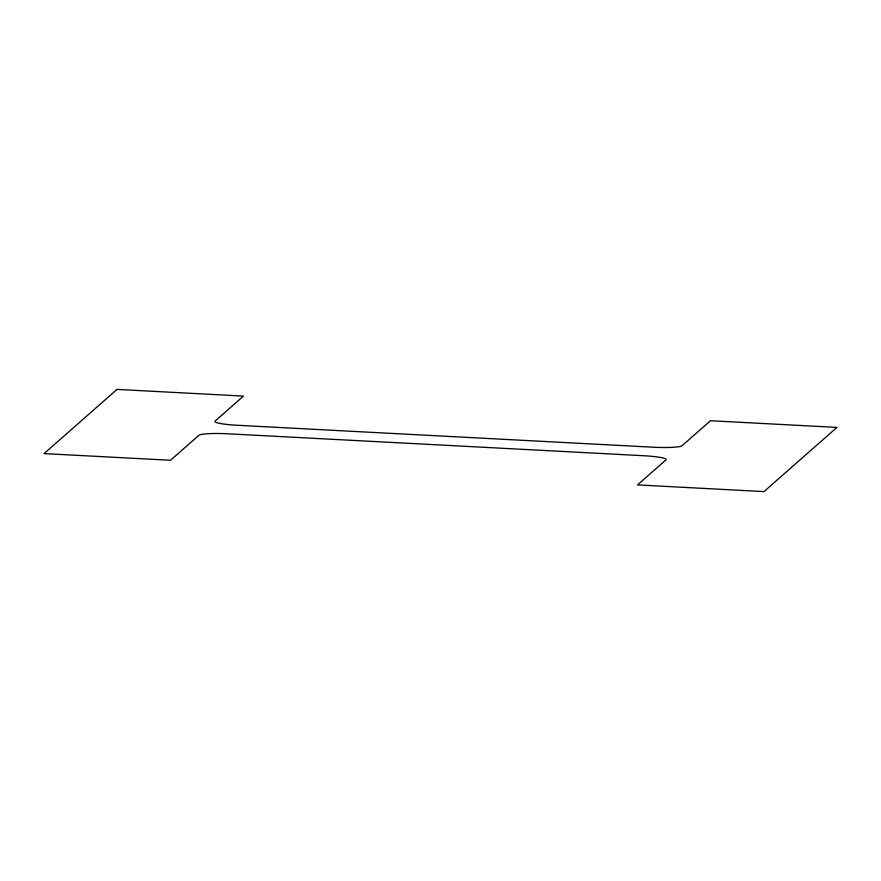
<?xml version="1.0" encoding="UTF-8"?>
<svg xmlns="http://www.w3.org/2000/svg" width="881" height="881" viewBox="0 0 881 881"><rect width="100%" height="100%" fill="white"/><g stroke="black" fill="none" stroke-linecap="round" stroke-linejoin="round"><path stroke-width="1.32" d="M117.008 389.413L44.05 453.594L170.529 460.267L198.93 435.291A25.692 2.995 2.2 0 1 227.639 433.782L643.681 455.73A25.692 2.995 2.2 0 1 665.915 459.926L637.514 484.913L763.992 491.587L836.95 427.406L710.471 420.733L682.07 445.709A25.692 2.995 2.2 0 1 653.361 447.218L237.319 425.27A25.692 2.995 2.2 0 1 215.085 421.074L243.486 396.087L117.008 389.413"/></g></svg>
